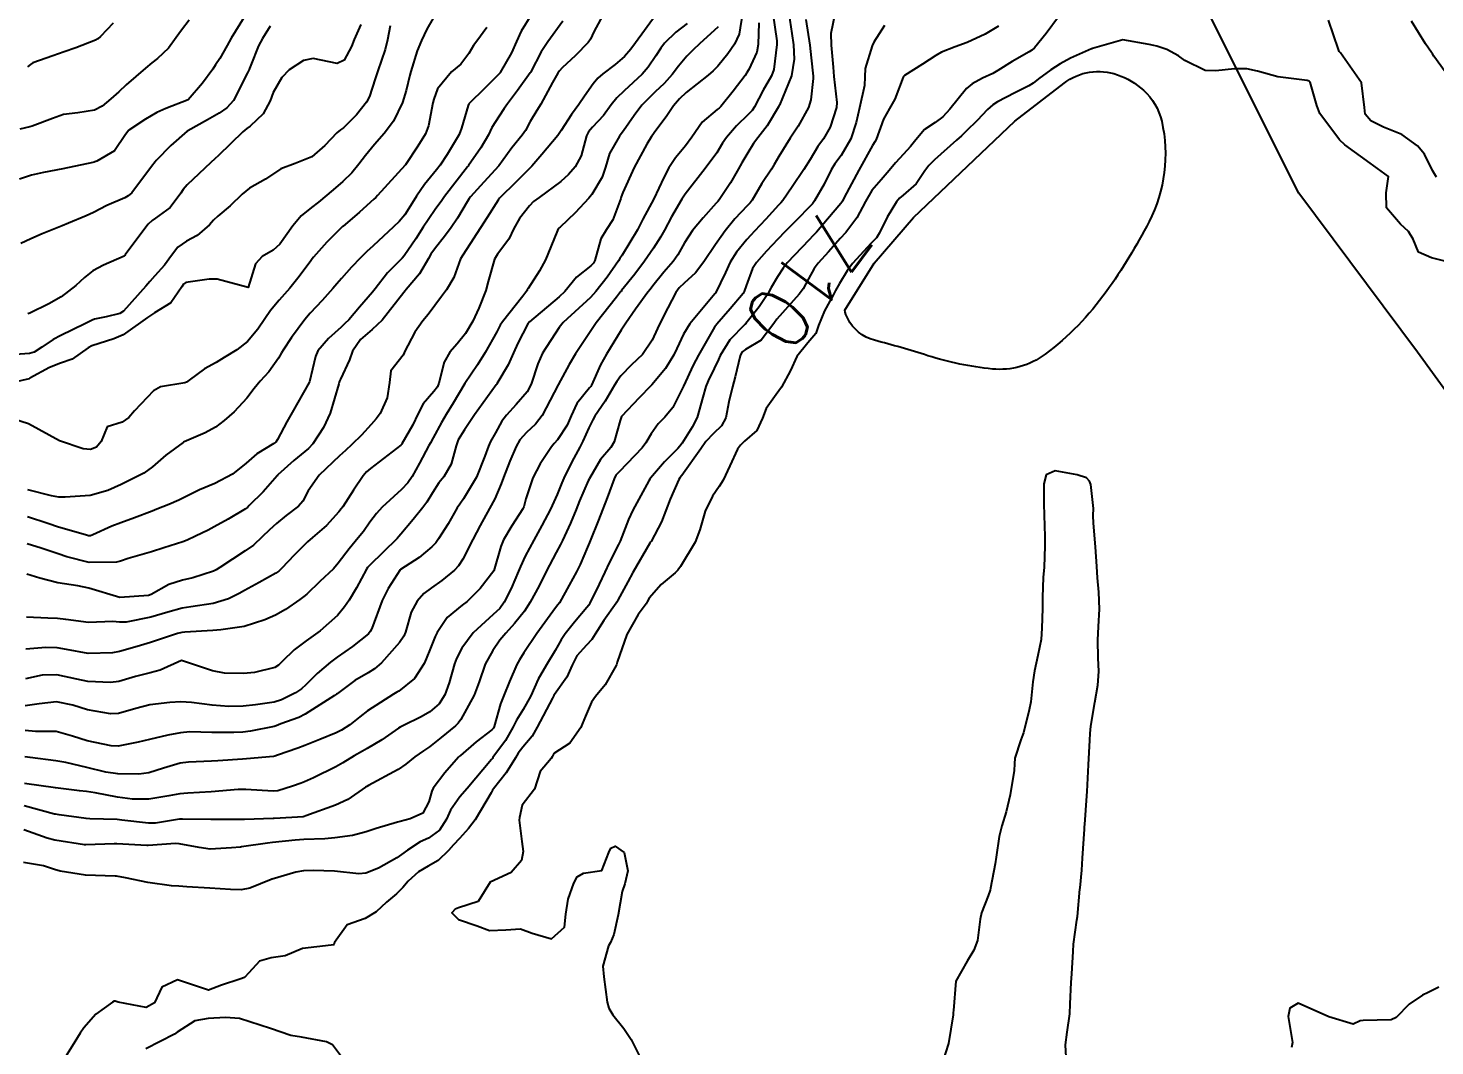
# Model space of a CAD drawing. Header units: metres. Extents: x 298520 to 308411, y 7433745 to 7450750.
# Drawn here: x 305557.1 to 305647.5, y 7436025.2 to 7436090.5 of the extents above; entities that cross this region are included whole.
import ezdxf
from ezdxf.enums import TextEntityAlignment as Align

# ---------------------------------------------------------------- set-up
doc = ezdxf.new("R2010")
doc.units = ezdxf.units.M
doc.header["$LTSCALE"] = 10
for name, color, linetype in [('Area Verde e Lazer', 94, 'Continuous'), ('Cotas', 45, 'Continuous'), ('Curvas de Nivel 1m', 11, 'Continuous'), ('Curvas de Nivel 5m', 15, 'Continuous'), ('Hidrografia', 140, 'Continuous')]:
    doc.layers.add(name, color=color, linetype=linetype)
doc.styles.add('Style-STANDARD', font='STANDARD.shx')

msp = doc.modelspace()

# ---------------------------------------------------------------- linework, layer by layer
at = {"layer": 'Area Verde e Lazer', "elevation": 702.911}
msp.add_lwpolyline([(305681.312, 7436021.574), (305646.354, 7436069.707), (305638.734, 7436079.916), (305629.627, 7436098.108), (305626.73, 7436106.667), (305623.857, 7436116.23), (305602.206, 7436150.709), (305597.029, 7436153.887, -0.108806), (305579.087, 7436171.197, 0.012766), (305553.578, 7436207.531, -0.058601), (305533.573, 7436242.423, 0.048209), (305525.009, 7436258.103, 0.285836), (305510.329, 7436264.62, 0.182715), (305493.202, 7436255.252, 0.370056), (305493.202, 7436248.329, -0.051189), (305508.905, 7436225.696, 0.044989), (305545.819, 7436171.063, -0.231553), (305551.364, 7436147.273, -0.105431), (305542.516, 7436128.289, -0.119716), (305498.915, 7436092.575, 0.030126), (305447.791, 7436064.099, 0.058782), (305430.122, 7436049.638), (305432.69, 7436045.741), (305454.562, 7436013.793)], format="xyb", dxfattribs=at)
at = {"layer": 'Curvas de Nivel 1m', "flags": 128}
for points, elevation in [([(305583.443, 7436091.71), (305582.703, 7436090.444), (305582.361, 7436089.721), (305582.079, 7436089.057), (305581.678, 7436087.727), (305581.624, 7436087.495), (305581.381, 7436086.514), (305581.138, 7436085.734), (305580.561, 7436084.536), (305579.969, 7436083.751), (305579.336, 7436083.027), (305578.768, 7436082.326), (305578.345, 7436081.77), (305577.878, 7436081.214), (305577.312, 7436080.669), (305576.835, 7436080.257), (305576.284, 7436079.79), (305575.749, 7436079.342), (305575.291, 7436078.986), (305574.641, 7436078.451), (305574.106, 7436077.818), (305573.261, 7436076.646), (305572.841, 7436076.25), (305572.121, 7436075.841), (305571.708, 7436075.383), (305571.223, 7436073.85), (305569.231, 7436074.391), (305568.724, 7436074.392), (305567.227, 7436074.168), (305567.067, 7436074.06), (305566.966, 7436073.903), (305566.247, 7436072.875), (305565.206, 7436072.222), (305564.762, 7436071.927), (305563.192, 7436070.817), (305562.59, 7436070.555), (305561.184, 7436070.116), (305560.938, 7436069.974), (305559.918, 7436069.242), (305559.168, 7436068.991), (305558.45, 7436068.721), (305557.193, 7436068.02), (305557.169, 7436068.004), (305557.153, 7436067.997), (305555.552, 7436067.633)], 726), ([(305594.142, 7436091.58), (305593.43, 7436090.281), (305593.218, 7436089.799), (305593.082, 7436089.593), (305592.256, 7436088.756), (305591.398, 7436087.966), (305591.235, 7436087.772), (305591.128, 7436087.614), (305590.778, 7436087.01), (305590.025, 7436085.63), (305589.775, 7436085.225), (305589.356, 7436084.517), (305589.045, 7436083.946), (305588.835, 7436083.645), (305588.172, 7436082.815), (305587.323, 7436081.66), (305586.36, 7436080.622), (305585.511, 7436079.678), (305585.42, 7436079.56), (305585.298, 7436079.355), (305584.672, 7436078.307), (305584.263, 7436077.7), (305583.841, 7436077.131), (305583.26, 7436076.393), (305582.973, 7436075.996), (305582.814, 7436075.714), (305582.236, 7436074.722), (305581.384, 7436073.728), (305581.307, 7436073.645), (305581.221, 7436073.534), (305579.846, 7436071.75), (305579.197, 7436071.154), (305578.437, 7436070.521), (305577.93, 7436069.773), (305577.736, 7436069.213), (305577.156, 7436067.962), (305577.093, 7436067.841), (305577.076, 7436067.781), (305577.044, 7436067.674), (305576.498, 7436065.79), (305576.062, 7436064.853), (305575.388, 7436063.806), (305575.1, 7436063.511), (305574.163, 7436062.748), (305573.136, 7436061.829), (305573.112, 7436061.801), (305573.082, 7436061.764), (305572.185, 7436060.725), (305571.298, 7436059.848), (305571.175, 7436059.735), (305571.06, 7436059.645), (305569.937, 7436058.979), (305569.042, 7436058.48), (305568.647, 7436058.275), (305567.838, 7436057.892), (305567.298, 7436057.63), (305567.029, 7436057.525), (305565.812, 7436057.125), (305565.023, 7436056.881), (305563.516, 7436056.44), (305563.016, 7436056.268), (305562.761, 7436056.207), (305561.015, 7436056.194), (305559.581, 7436056.554), (305559.02, 7436056.746), (305557.928, 7436057.107), (305557.027, 7436057.389)], 722), ([(305580.353, 7436090.667), (305580.188, 7436089.749), (305580.035, 7436089.129), (305579.559, 7436087.758), (305579.388, 7436087.255), (305579.013, 7436086.127), (305578.832, 7436085.765), (305578.191, 7436084.941), (305577.348, 7436084.115), (305577.158, 7436083.969), (305576.933, 7436083.784), (305576.155, 7436082.971), (305575.327, 7436082.247), (305574.24, 7436081.816), (305573.319, 7436081.468), (305572.343, 7436080.81), (305571.307, 7436080.23), (305570.833, 7436079.857), (305570.068, 7436079.092), (305569.281, 7436078.436), (305568.988, 7436078.172), (305568.732, 7436077.885), (305567.959, 7436077.2), (305567.262, 7436076.829), (305566.714, 7436076.45), (305566.307, 7436075.909), (305565.86, 7436075.297), (305565.233, 7436074.593), (305564.911, 7436074.241), (305564.649, 7436073.929), (305563.207, 7436072.334), (305562.975, 7436072.182), (305562.111, 7436071.961), (305561.359, 7436071.811), (305561.201, 7436071.76), (305560.737, 7436071.516), (305559.191, 7436070.763), (305558.687, 7436070.506), (305557.973, 7436070.012), (305557.485, 7436069.71), (305557.177, 7436069.613), (305555.706, 7436069.504)], 727), ([(305567.434, 7436091.028), (305566.947, 7436090.386), (305566.599, 7436089.908), (305566.101, 7436089.225), (305565.403, 7436088.566), (305565.043, 7436088.281), (305564.632, 7436087.931), (305563.382, 7436086.864), (305562.906, 7436086.426), (305562.404, 7436085.96), (305561.834, 7436085.498), (305561.362, 7436085.233), (305560.274, 7436085.071), (305559.357, 7436084.959), (305558.645, 7436084.716), (305557.346, 7436084.208), (305557.2, 7436084.167), (305556.564, 7436084.028)], 731), ([(305612.115, 7436090.685), (305611.425, 7436089.619), (305611.32, 7436089.372), (305610.869, 7436087.91), (305610.859, 7436087.378), (305610.827, 7436086.818), (305610.499, 7436085.383), (305610.291, 7436084.454), (305609.953, 7436083.391), (305609.332, 7436082.336), (305608.932, 7436081.798), (305608.695, 7436081.406), (305608.234, 7436080.491), (305607.621, 7436079.417), (305607.485, 7436079.234), (305607.297, 7436079.029), (305606.497, 7436078.22), (305605.737, 7436077.443), (305605.268, 7436076.958), (305604.53, 7436076.187), (305603.88, 7436075.464), (305603.641, 7436075.072), (305603.23, 7436073.969), (305603.1, 7436073.597), (305603.026, 7436073.472), (305602.205, 7436072.488), (305601.34, 7436071.489), (305601.277, 7436071.414), (305601.201, 7436071.297), (305600.161, 7436069.505), (305599.825, 7436068.859), (305599.192, 7436067.519), (305599.152, 7436067.429), (305598.519, 7436066.146), (305598.001, 7436065.531), (305597.573, 7436065.088), (305597.117, 7436064.465), (305596.772, 7436063.881), (305596.534, 7436063.549), (305595.088, 7436062.043), (305594.862, 7436061.796), (305594.739, 7436061.573), (305594.296, 7436060.352), (305593.998, 7436059.581), (305593.734, 7436058.902), (305593.201, 7436057.588), (305593.15, 7436057.471), (305593.029, 7436057.174), (305592.558, 7436056.054), (305592.331, 7436055.597), (305591.857, 7436054.745), (305591.222, 7436053.608), (305591.125, 7436053.466), (305590.98, 7436053.282), (305589.774, 7436051.628), (305588.95, 7436050.389), (305588.655, 7436049.933), (305588.482, 7436049.645), (305588.029, 7436048.547), (305587.661, 7436047.653), (305587.447, 7436047.115), (305587.037, 7436045.659), (305586.992, 7436045.559), (305586.89, 7436045.446), (305585.877, 7436044.676), (305584.865, 7436043.803), (305584.804, 7436043.75), (305584.742, 7436043.691), (305583.87, 7436042.683), (305583.12, 7436041.707), (305583.034, 7436041.515), (305582.834, 7436040.829), (305582.441, 7436040.1), (305581.643, 7436039.722), (305580.993, 7436039.556), (305580.82, 7436039.509), (305579.455, 7436039.108), (305578.81, 7436038.886), (305577.925, 7436038.65), (305576.804, 7436038.506), (305576.142, 7436038.451), (305574.802, 7436038.394), (305574.255, 7436038.362), (305572.799, 7436038.215), (305572.458, 7436038.173), (305570.794, 7436037.926), (305570.727, 7436037.918), (305570.157, 7436037.86), (305568.792, 7436037.79), (305568.073, 7436037.887), (305566.796, 7436038.128), (305566.563, 7436038.137), (305564.794, 7436038.008), (305564.716, 7436038.009), (305562.795, 7436038.121), (305562.626, 7436038.121), (305560.794, 7436038.064), (305560.7, 7436038.065), (305558.798, 7436038.355), (305558.32, 7436038.485), (305556.808, 7436039.031)], 712), ([(305608.921, 7436091.405), (305608.668, 7436090.17), (305608.686, 7436089.407), (305608.811, 7436087.997), (305608.864, 7436087.405), (305609.046, 7436085.734), (305609.026, 7436085.403), (305608.617, 7436084.144), (305608.194, 7436083.411), (305607.841, 7436082.912), (305607.329, 7436082.073), (305606.94, 7436081.426), (305606.184, 7436080.309), (305605.578, 7436079.446), (305605.45, 7436079.299), (305605.298, 7436079.137), (305604.491, 7436078.252), (305603.762, 7436077.465), (305603.523, 7436077.214), (305603.268, 7436076.936), (305602.605, 7436076.131), (305602.207, 7436075.48), (305601.905, 7436074.821), (305601.256, 7436073.49), (305601.242, 7436073.47), (305601.222, 7436073.447), (305599.599, 7436071.514), (305599.196, 7436070.862), (305598.777, 7436069.934), (305598.586, 7436069.526), (305598.04, 7436068.661), (305597.154, 7436067.595), (305597.128, 7436067.566), (305597.098, 7436067.541), (305596.36, 7436066.767), (305595.221, 7436065.569), (305595.186, 7436065.515), (305595.129, 7436065.32), (305594.744, 7436063.938), (305594.521, 7436063.576), (305593.873, 7436062.804), (305593.151, 7436061.589), (305593.128, 7436061.544), (305593.081, 7436061.432), (305592.516, 7436060.147), (305592.299, 7436059.598), (305591.942, 7436058.708), (305591.422, 7436057.606), (305591.291, 7436057.347), (305591.025, 7436056.843), (305590.384, 7436055.619), (305589.925, 7436054.7), (305589.348, 7436053.635), (305588.977, 7436053.066), (305588.339, 7436052.276), (305587.775, 7436051.652), (305587.407, 7436051.207), (305586.952, 7436050.545), (305586.464, 7436049.667), (305586.063, 7436048.535), (305585.743, 7436047.678), (305584.897, 7436046.116), (305584.722, 7436045.865), (305584.546, 7436045.693), (305583.637, 7436044.947), (305582.873, 7436044.361), (305582.483, 7436044.1), (305581.933, 7436043.719), (305581.348, 7436043.235), (305580.855, 7436042.891), (305578.962, 7436041.876), (305578.843, 7436041.81), (305578.813, 7436041.791), (305578.771, 7436041.761), (305577.628, 7436040.979), (305576.831, 7436040.606), (305574.937, 7436039.921), (305574.824, 7436039.877), (305574.767, 7436039.867), (305574.031, 7436039.818), (305572.894, 7436039.757), (305572.822, 7436039.755), (305570.981, 7436039.688), (305570.82, 7436039.687), (305569.007, 7436039.69), (305568.82, 7436039.692), (305567, 7436039.719), (305566.82, 7436039.707), (305565.277, 7436039.463), (305564.816, 7436039.449), (305563.112, 7436039.654), (305562.819, 7436039.682), (305561.053, 7436039.734), (305560.82, 7436039.752), (305559.074, 7436039.996), (305558.852, 7436040.028), (305558.823, 7436040.034), (305558.784, 7436040.04), (305556.828, 7436040.557)], 713), ([(305607.069, 7436091.055), (305607.316, 7436089.422), (305607.411, 7436088.595), (305607.526, 7436087.419), (305607.529, 7436087.281), (305607.378, 7436085.912), (305607.237, 7436085.422), (305606.567, 7436084.219), (305606.058, 7436083.439), (305605.331, 7436082.256), (305605.036, 7436081.742), (305604.85, 7436081.455), (305604.24, 7436080.534), (305603.618, 7436079.467), (305603.484, 7436079.285), (305603.297, 7436079.09), (305602.508, 7436078.254), (305601.887, 7436077.484), (305601.628, 7436077.127), (305601.264, 7436076.616), (305600.513, 7436075.501), (305599.96, 7436074.791), (305599.232, 7436074.126), (305598.921, 7436073.83), (305598.708, 7436073.525), (305598.191, 7436072.552), (305597.67, 7436071.535), (305597.524, 7436071.213), (305597.192, 7436070.467), (305596.56, 7436069.549), (305595.855, 7436068.877), (305595.162, 7436068.177), (305594.911, 7436067.818), (305594.775, 7436067.574), (305594.164, 7436066.558), (305593.503, 7436065.586), (305593.363, 7436065.354), (305593.122, 7436064.833), (305592.728, 7436063.975), (305592.53, 7436063.596), (305592.03, 7436062.665), (305591.512, 7436061.606), (305591.382, 7436061.305), (305591.072, 7436060.556), (305590.656, 7436059.616), (305590.106, 7436058.565), (305589.583, 7436057.632), (305589.022, 7436056.592), (305588.716, 7436055.943), (305588.59, 7436055.644), (305588.119, 7436054.526), (305587.68, 7436053.653), (305587.387, 7436053.248), (305586.975, 7436052.855), (305585.687, 7436051.679), (305584.953, 7436050.69), (305584.612, 7436050.027), (305584.49, 7436049.695), (305584.148, 7436048.474), (305583.868, 7436047.7), (305583.493, 7436047.118), (305582.902, 7436046.603), (305582.334, 7436046.28), (305581.208, 7436045.727), (305581.001, 7436045.619), (305580.89, 7436045.547), (305579.818, 7436044.806), (305578.87, 7436044.24), (305578.564, 7436044.067), (305578.046, 7436043.768), (305577.312, 7436043.322), (305576.856, 7436043.06), (305575.414, 7436042.367), (305574.846, 7436042.107), (305574.636, 7436042.021), (305574.08, 7436041.818), (305573.139, 7436041.528), (305572.84, 7436041.5), (305571.08, 7436041.609), (305570.841, 7436041.617), (305570.592, 7436041.605), (305568.839, 7436041.475), (305567.359, 7436041.373), (305566.837, 7436041.331), (305566.137, 7436041.212), (305564.834, 7436040.994), (305563.79, 7436040.984), (305562.835, 7436041.129), (305561.4, 7436041.402), (305560.838, 7436041.479), (305560.391, 7436041.529), (305558.84, 7436041.726), (305556.858, 7436042.004)], 714), ([(305604.945, 7436091.455), (305605.192, 7436089.685), (305605.206, 7436089.452), (305605, 7436087.853), (305604.862, 7436087.455), (305604.323, 7436086.521), (305603.757, 7436085.466), (305603.608, 7436085.229), (305603.365, 7436084.968), (305602.598, 7436084.234), (305601.959, 7436083.484), (305601.714, 7436083.112), (305601.333, 7436082.505), (305600.598, 7436081.501), (305599.306, 7436079.858), (305599.17, 7436079.656), (305599.091, 7436079.522), (305598.423, 7436078.392), (305597.975, 7436077.533), (305597.726, 7436077.078), (305597.261, 7436076.389), (305596.683, 7436075.549), (305596.078, 7436074.72), (305595.224, 7436073.658), (305595.188, 7436073.606), (305595.155, 7436073.571), (305594.888, 7436073.242), (305593.597, 7436071.586), (305593.197, 7436071.013), (305592.269, 7436069.599), (305591.857, 7436068.919), (305591.153, 7436067.61), (305590.127, 7436065.625), (305589.68, 7436065.076), (305589.117, 7436064.548), (305588.684, 7436064.07), (305588.447, 7436063.647), (305588.045, 7436062.699), (305587.639, 7436061.654), (305587.485, 7436061.25), (305587.069, 7436060.29), (305586.744, 7436059.665), (305586.142, 7436058.578), (305585.668, 7436057.68), (305585.02, 7436056.411), (305584.738, 7436055.97), (305584.474, 7436055.695), (305583.664, 7436055.042), (305582.996, 7436054.564), (305582.512, 7436054.193), (305582.078, 7436053.719), (305581.701, 7436052.997), (305581.338, 7436051.726), (305581.231, 7436051.457), (305580.956, 7436051.065), (305579.796, 7436049.747), (305579.336, 7436049.355), (305578.933, 7436049.114), (305578.085, 7436048.609), (305576.976, 7436047.779), (305576.941, 7436047.751), (305576.912, 7436047.731), (305576.782, 7436047.653), (305574.899, 7436046.449), (305574.475, 7436046.236), (305573.335, 7436045.826), (305573.015, 7436045.705), (305572.89, 7436045.664), (305571.372, 7436045.358), (305570.887, 7436045.299), (305570.304, 7436045.275), (305568.887, 7436045.279), (305567.472, 7436045.309), (305566.887, 7436045.261), (305566.071, 7436045.099), (305564.882, 7436044.836), (305564.164, 7436044.653), (305562.877, 7436044.404), (305562.417, 7436044.415), (305560.881, 7436044.732), (305559.945, 7436045.046), (305558.886, 7436045.333), (305557.563, 7436045.336), (305556.887, 7436045.402)], 716), ([(305604.039, 7436090.861), (305604.004, 7436089.464), (305603.905, 7436088.975), (305603.399, 7436087.846), (305603.256, 7436087.61), (305603.158, 7436087.472), (305602.396, 7436086.467), (305601.592, 7436085.488), (305601.488, 7436085.372), (305601.37, 7436085.275), (305600.4, 7436084.461), (305599.743, 7436083.514), (305599.337, 7436082.946), (305598.68, 7436082.176), (305598.251, 7436081.531), (305597.93, 7436080.921), (305597.303, 7436079.54), (305596.584, 7436078.25), (305596.236, 7436077.556), (305595.256, 7436075.923), (305595.116, 7436075.71), (305595.032, 7436075.572), (305594.297, 7436074.519), (305593.567, 7436073.587), (305593.219, 7436073.216), (305591.477, 7436071.607), (305591.2, 7436071.286), (305590.143, 7436069.626), (305589.843, 7436068.96), (305589.408, 7436067.636), (305589.148, 7436067.161), (305588.451, 7436066.336), (305587.828, 7436065.653), (305587.524, 7436065.259), (305587.116, 7436064.528), (305586.804, 7436063.968), (305586.66, 7436063.667), (305586.443, 7436063.017), (305585.888, 7436061.678), (305585.069, 7436060.276), (305584.823, 7436059.935), (305584.658, 7436059.694), (305584.07, 7436058.677), (305583.459, 7436057.706), (305583.278, 7436057.46), (305583.028, 7436057.198), (305582.218, 7436056.521), (305581.013, 7436055.747), (305580.995, 7436055.73), (305580.221, 7436054.515), (305579.842, 7436053.747), (305579.162, 7436051.954), (305579.075, 7436051.758), (305578.962, 7436051.619), (305577.934, 7436050.789), (305576.946, 7436050.105), (305576.508, 7436049.787), (305575.664, 7436049.067), (305574.921, 7436048.338), (305574.646, 7436048.084), (305574.264, 7436047.816), (305573.368, 7436047.366), (305572.907, 7436047.224), (305571.7, 7436047.047), (305570.904, 7436046.961), (305569.982, 7436046.942), (305568.904, 7436047.033), (305567.593, 7436047.206), (305566.906, 7436047.239), (305566.198, 7436047.202), (305564.904, 7436047.06), (305564.016, 7436046.825), (305562.898, 7436046.491), (305562.388, 7436046.465), (305560.901, 7436046.737), (305559.954, 7436047.035), (305558.905, 7436047.236), (305557.79, 7436047.125), (305556.903, 7436046.981)], 717), ([(305602.993, 7436091.474), (305602.776, 7436090.13), (305602.485, 7436089.479), (305602.041, 7436088.856), (305601.402, 7436088.067), (305601.116, 7436087.776), (305600.795, 7436087.499), (305599.381, 7436086.366), (305598.937, 7436085.965), (305598.558, 7436085.528), (305598.081, 7436084.814), (305597.347, 7436083.84), (305597.224, 7436083.663), (305597.143, 7436083.543), (305596.846, 7436083.056), (305596.039, 7436081.559), (305595.307, 7436079.955), (305595.197, 7436079.678), (305595.164, 7436079.571), (305594.665, 7436078.194), (305594.25, 7436077.58), (305593.877, 7436076.973), (305593.511, 7436075.587), (305593.425, 7436075.413), (305593.248, 7436075.237), (305592.323, 7436074.513), (305591.567, 7436073.607), (305591.219, 7436073.246), (305589.299, 7436071.639), (305589.202, 7436071.527), (305588.561, 7436070.275), (305588.277, 7436069.649), (305587.939, 7436068.884), (305587.203, 7436067.66), (305587.179, 7436067.633), (305587.152, 7436067.596), (305585.779, 7436065.68), (305585.515, 7436065.296), (305585.118, 7436064.708), (305584.728, 7436064.075), (305584.584, 7436063.695), (305584.277, 7436062.513), (305583.805, 7436061.703), (305583.48, 7436061.305), (305583.072, 7436060.664), (305582.708, 7436060.072), (305582.443, 7436059.716), (305581.819, 7436058.955), (305581.037, 7436058.018), (305580.906, 7436057.861), (305580.793, 7436057.734), (305579.015, 7436056.001), (305578.898, 7436055.877), (305578.825, 7436055.762), (305578.191, 7436054.572), (305577.709, 7436053.773), (305577.419, 7436053.335), (305576.973, 7436052.799), (305575.847, 7436051.797), (305574.956, 7436051.162), (305574.175, 7436050.593), (305573.416, 7436049.825), (305573.177, 7436049.59), (305572.937, 7436049.455), (305571.637, 7436049.138), (305570.931, 7436049.061), (305569.708, 7436049.092), (305568.933, 7436049.239), (305566.943, 7436049.9), (305565.579, 7436049.274), (305564.931, 7436049.105), (305563.993, 7436048.873), (305562.922, 7436048.56), (305562.385, 7436048.491), (305560.922, 7436048.554), (305560.212, 7436048.692), (305558.927, 7436048.969), (305557.985, 7436048.951), (305556.923, 7436048.716)], 718), ([(305597.441, 7436091.381), (305596.111, 7436089.56), (305595.824, 7436089.157), (305595.41, 7436088.69), (305594.799, 7436088.179), (305594.008, 7436087.584), (305593.685, 7436087.292), (305593.386, 7436086.94), (305592.834, 7436086.14), (305592.471, 7436085.599), (305592.011, 7436084.956), (305591.348, 7436083.939), (305591.219, 7436083.738), (305591.119, 7436083.613), (305590.1, 7436082.397), (305589.444, 7436081.638), (305589.322, 7436081.512), (305588.386, 7436080.576), (305587.45, 7436079.659), (305587.379, 7436079.582), (305587.3, 7436079.462), (305586.591, 7436078.359), (305586.155, 7436077.677), (305585.259, 7436076.296), (305585.012, 7436075.936), (305584.88, 7436075.694), (305584.434, 7436074.499), (305583.964, 7436073.703), (305583.639, 7436073.285), (305583.213, 7436072.703), (305582.793, 7436072.128), (305582.457, 7436071.717), (305581.931, 7436070.988), (305581.279, 7436069.729), (305581.255, 7436069.656), (305581.18, 7436069.504), (305580.399, 7436068.507), (305580.314, 7436067.743), (305580.16, 7436066.762), (305579.699, 7436065.752), (305579.455, 7436065.429), (305579.122, 7436065.063), (305578.5, 7436064.378), (305577.886, 7436063.772), (305577.48, 7436063.395), (305577.096, 7436063.041), (305575.78, 7436061.8), (305575.073, 7436060.789), (305574.74, 7436060.139), (305574.46, 7436059.816), (305573.662, 7436059.216), (305573.046, 7436058.701), (305572.589, 7436058.285), (305572.136, 7436057.839), (305571.559, 7436057.313), (305571.024, 7436056.933), (305569.406, 7436055.874), (305569.17, 7436055.718), (305569.009, 7436055.639), (305567.678, 7436055.218), (305567, 7436055.064), (305566.125, 7436054.78), (305564.986, 7436054.14), (305564.824, 7436054.084), (305562.983, 7436053.95), (305560.991, 7436054.534), (305560.286, 7436054.688), (305558.996, 7436054.888), (305557.833, 7436055.179), (305557.007, 7436055.453)], 721), ([(305562.56, 7436090.831), (305561.732, 7436089.967), (305561.568, 7436089.821), (305561.419, 7436089.734), (305560.154, 7436089.246), (305559.408, 7436088.98), (305558.671, 7436088.74), (305557.397, 7436088.279), (305557.232, 7436088.185), (305557.043, 7436088.024)], 732), ([(305591.436, 7436090.955), (305590.48, 7436089.624), (305590.059, 7436088.984), (305589.394, 7436087.713), (305589.368, 7436087.666), (305589.357, 7436087.64), (305588.525, 7436086.505), (305587.9, 7436085.655), (305587.686, 7436085.339), (305587.361, 7436084.86), (305586.89, 7436084.124), (305586.662, 7436083.667), (305586.185, 7436082.821), (305585.378, 7436081.679), (305585.353, 7436081.649), (305585.322, 7436081.613), (305583.849, 7436079.702), (305583.62, 7436079.385), (305583.291, 7436078.926), (305582.786, 7436078.209), (305582.48, 7436077.718), (305582.009, 7436076.979), (305581.254, 7436075.883), (305581.122, 7436075.732), (305580.183, 7436074.801), (305579.381, 7436073.758), (305579.221, 7436073.552), (305578.389, 7436072.59), (305577.686, 7436071.775), (305577.446, 7436071.532), (305577.198, 7436071.31), (305576.391, 7436070.588), (305575.713, 7436069.795), (305575.543, 7436069.43), (305575.169, 7436067.8), (305575.152, 7436067.752), (305574.06, 7436065.821), (305573.716, 7436065.233), (305573.107, 7436064.082), (305573.008, 7436063.927), (305572.874, 7436063.832), (305571.775, 7436063.165), (305571.09, 7436062.569), (305570.219, 7436061.863), (305569.077, 7436061.266), (305568.102, 7436060.86), (305567.067, 7436060.343), (305566.778, 7436060.191), (305566.139, 7436059.909), (305565.363, 7436059.612), (305565.057, 7436059.497), (305563.92, 7436059.067), (305563.045, 7436058.747), (305562.476, 7436058.521), (305561.247, 7436057.968), (305561.095, 7436057.906), (305561.032, 7436057.903), (305560.974, 7436057.912), (305560.772, 7436057.974), (305559.04, 7436058.468), (305558.354, 7436058.696), (305557.05, 7436059.131)], 723), ([(305578.457, 7436090.745), (305578.045, 7436089.774), (305577.857, 7436089.335), (305577.403, 7436088.443), (305576.937, 7436088.247), (305575.404, 7436088.566), (305574.776, 7436088.435), (305573.856, 7436087.823), (305573.388, 7436087.33), (305572.841, 7436086.372), (305572.635, 7436085.837), (305572.196, 7436085.006), (305571.348, 7436084.212), (305571.14, 7436084.059), (305570.89, 7436083.857), (305569.328, 7436082.341), (305569.086, 7436082.122), (305568.826, 7436081.885), (305568.048, 7436081.16), (305567.308, 7436080.456), (305567.058, 7436080.15), (305566.904, 7436079.904), (305566.216, 7436078.984), (305565.279, 7436078.297), (305565.049, 7436078.151), (305564.803, 7436077.927), (305563.503, 7436076.194), (305563.318, 7436075.949), (305563.292, 7436075.91), (305563.252, 7436075.875), (305561.923, 7436075.283), (305561.237, 7436074.919), (305560.708, 7436074.5), (305560.143, 7436073.986), (305559.216, 7436073.264), (305558.423, 7436072.796), (305557.205, 7436072.198), (305557.069, 7436072.157)], 728), ([(305589.44, 7436091.378), (305588.771, 7436090.305), (305588.474, 7436089.649), (305588.141, 7436088.923), (305587.428, 7436087.66), (305587.415, 7436087.637), (305587.392, 7436087.614), (305586.414, 7436086.638), (305585.429, 7436085.679), (305585.406, 7436085.646), (305585.371, 7436085.534), (305584.943, 7436084.093), (305584.78, 7436083.688), (305584.017, 7436082.387), (305583.553, 7436081.707), (305583.32, 7436081.416), (305582.55, 7436080.478), (305582.041, 7436079.723), (305581.762, 7436079.259), (305581.285, 7436078.522), (305580.928, 7436078.086), (305580.566, 7436077.741), (305579.261, 7436076.531), (305578.86, 7436076.161), (305578.455, 7436075.768), (305577.867, 7436075.151), (305577.233, 7436074.437), (305576.928, 7436074.082), (305576.674, 7436073.785), (305575.991, 7436073.017), (305575.207, 7436072.209), (305574.862, 7436071.805), (305574.02, 7436070.646), (305573.468, 7436069.826), (305573.361, 7436069.647), (305573.175, 7436069.311), (305572.553, 7436068.445), (305572.007, 7436067.841), (305571.619, 7436067.375), (305571.142, 7436066.739), (305570.321, 7436065.862), (305569.685, 7436065.311), (305569.118, 7436064.889), (305568.472, 7436064.527), (305567.104, 7436063.94), (305567.078, 7436063.926), (305567.039, 7436063.901), (305565.929, 7436063.077), (305565.087, 7436062.341), (305564.517, 7436061.928), (305563.075, 7436061.201), (305562.203, 7436060.827), (305561.068, 7436060.496), (305559.46, 7436060.387), (305559.067, 7436060.399), (305558.596, 7436060.476), (305557.071, 7436060.87)], 724), ([(305648.693, 7436086.927), (305647.411, 7436088.716), (305647.326, 7436088.855), (305647.268, 7436088.942), (305646.878, 7436089.492), (305645.986, 7436090.962)], 711), ([(305572.633, 7436090.636), (305572.138, 7436089.843), (305571.892, 7436089.37), (305571.397, 7436088.126), (305571.318, 7436087.927), (305571.284, 7436087.852), (305571.181, 7436087.644), (305570.278, 7436085.866), (305569.848, 7436085.39), (305569.361, 7436085.057), (305568.622, 7436084.619), (305567.343, 7436083.918), (305567.313, 7436083.9), (305566.262, 7436082.982), (305565.324, 7436082.015), (305565.243, 7436081.921), (305565.015, 7436081.62), (305563.744, 7436079.943), (305563.509, 7436079.737), (305563.298, 7436079.621), (305562.141, 7436079.111), (305561.284, 7436078.676), (305560.807, 7436078.451), (305559.692, 7436077.994), (305559.271, 7436077.82), (305557.988, 7436077.29), (305557.263, 7436076.986), (305556.611, 7436076.675)], 729), ([(305619.436, 7436090.634), (305618.59, 7436090.13), (305617.426, 7436089.594), (305616.66, 7436089.311), (305615.78, 7436088.962), (305615.414, 7436088.755), (305614.556, 7436088.188), (305613.395, 7436087.466), (305613.341, 7436087.403), (305613.316, 7436087.351), (305612.778, 7436085.957), (305612.433, 7436085.359), (305612.057, 7436084.668), (305611.59, 7436083.368), (305611.496, 7436083.214), (305611.339, 7436082.977), (305610.459, 7436081.383), (305609.532, 7436079.623), (305609.409, 7436079.398), (305609.37, 7436079.331), (305609.301, 7436079.241), (305608.451, 7436078.243), (305607.741, 7436077.415), (305607.52, 7436077.168), (305607.268, 7436076.909), (305605.867, 7436075.441), (305605.599, 7436075.093), (305605.239, 7436074.544), (305604.831, 7436073.852), (305604.616, 7436073.456), (305604.064, 7436072.612), (305603.204, 7436071.535), (305603.175, 7436071.499), (305603.144, 7436071.471), (305602.185, 7436070.488), (305601.562, 7436069.486), (305601.445, 7436069.222), (305601.17, 7436068.644), (305600.787, 7436067.867), (305600.633, 7436067.498), (305600.446, 7436066.801), (305600.088, 7436065.506), (305599.754, 7436064.88), (305599.108, 7436063.853), (305598.97, 7436063.656), (305598.838, 7436063.523), (305597.968, 7436062.658), (305597.084, 7436061.599), (305597.041, 7436061.541), (305596.979, 7436061.439), (305595.941, 7436059.557), (305595.656, 7436058.959), (305595.13, 7436057.569), (305595.031, 7436057.346), (305594.428, 7436056.167), (305594.147, 7436055.579), (305593.779, 7436054.804), (305593.188, 7436053.588), (305593.11, 7436053.46), (305592.98, 7436053.294), (305592.205, 7436052.363), (305591.59, 7436051.604), (305591.335, 7436051.23), (305590.952, 7436050.551), (305590.389, 7436049.618), (305589.861, 7436048.694), (305589.383, 7436047.633), (305588.904, 7436046.756), (305588.472, 7436046.07), (305588.263, 7436045.646), (305587.76, 7436044.771), (305586.957, 7436043.659), (305586.916, 7436043.606), (305586.862, 7436043.535), (305585.294, 7436041.683), (305584.837, 7436041.135), (305584.236, 7436040.288), (305583.966, 7436039.699), (305583.523, 7436038.993), (305582.805, 7436038.492), (305582.272, 7436038.244), (305581.466, 7436037.723), (305581.083, 7436037.434), (305580.788, 7436037.235), (305579.591, 7436036.558), (305578.778, 7436036.233), (305578.336, 7436036.206), (305576.779, 7436036.362), (305575.398, 7436036.42), (305574.779, 7436036.393), (305574.287, 7436036.306), (305572.773, 7436035.856), (305572.752, 7436035.851), (305572.701, 7436035.831), (305571.338, 7436035.274), (305570.766, 7436035.18), (305570.096, 7436035.19), (305568.767, 7436035.275), (305567.293, 7436035.37), (305566.768, 7436035.397), (305566.291, 7436035.43), (305564.77, 7436035.644), (305563.351, 7436035.944), (305562.774, 7436036.046), (305562.671, 7436036.054), (305560.774, 7436036.117), (305559.144, 7436036.362), (305558.778, 7436036.475), (305558.072, 7436036.715), (305556.782, 7436036.927)], 711), ([(305601.434, 7436090.603), (305600.232, 7436089.508), (305599.811, 7436089.12), (305599.411, 7436088.715), (305598.868, 7436088.058), (305598.47, 7436087.529), (305597.958, 7436086.964), (305597.382, 7436086.423), (305596.527, 7436085.553), (305596.03, 7436084.893), (305595.348, 7436083.909), (305595.2, 7436083.716), (305595.089, 7436083.573), (305594.452, 7436082.458), (305594.192, 7436081.581), (305593.969, 7436080.931), (305593.305, 7436079.82), (305593.204, 7436079.691), (305593.113, 7436079.592), (305592.245, 7436078.645), (305591.275, 7436077.735), (305591.207, 7436077.678), (305591.15, 7436077.612), (305591.069, 7436077.411), (305590.339, 7436075.624), (305589.941, 7436074.931), (305589.225, 7436073.797), (305589.164, 7436073.701), (305589.129, 7436073.641), (305588.88, 7436073.304), (305587.577, 7436071.656), (305587.426, 7436071.432), (305587.196, 7436071.014), (305586.446, 7436069.671), (305585.972, 7436068.877), (305585.153, 7436067.69), (305584.406, 7436066.431), (305583.945, 7436065.702), (305583.641, 7436065.189), (305583.11, 7436064.208), (305582.933, 7436063.884), (305582.84, 7436063.713), (305582.229, 7436062.581), (305581.755, 7436061.723), (305581.489, 7436061.316), (305581.074, 7436060.873), (305579.832, 7436059.748), (305579.465, 7436059.346), (305579.048, 7436058.775), (305578.631, 7436058.173), (305578.303, 7436057.767), (305577.721, 7436057.078), (305577.017, 7436056.142), (305576.706, 7436055.785), (305575.831, 7436054.967), (305574.988, 7436054.169), (305574.797, 7436054), (305574.548, 7436053.814), (305573.619, 7436053.181), (305572.973, 7436052.812), (305572.3, 7436052.506), (305570.965, 7436052.092), (305569.476, 7436051.872), (305568.962, 7436051.827), (305567.151, 7436051.708), (305566.961, 7436051.698), (305566.693, 7436051.637), (305564.954, 7436051.05), (305564.095, 7436050.795), (305562.948, 7436050.481), (305562.511, 7436050.391), (305560.947, 7436050.354), (305559.558, 7436050.6), (305558.95, 7436050.707), (305558.23, 7436050.727), (305556.949, 7436050.63)], 719), ([(305648.807, 7436075.375), (305647.261, 7436075.749), (305646.435, 7436076.123), (305646.087, 7436076.958), (305645.775, 7436077.46), (305645.282, 7436077.911), (305644.376, 7436078.979), (305644.359, 7436079.928), (305644.501, 7436080.978), (305643.331, 7436081.829), (305641.699, 7436083.006), (305641.348, 7436083.344), (305640.095, 7436085.029), (305639.892, 7436085.546), (305639.475, 7436087.039), (305639.433, 7436087.079), (305639.394, 7436087.113), (305639.28, 7436087.155), (305637.396, 7436087.377), (305636.075, 7436087.755), (305635.401, 7436087.891), (305634.607, 7436087.892), (305633.399, 7436087.759), (305632.719, 7436087.797), (305631.406, 7436088.426), (305631.01, 7436088.737), (305630.255, 7436089.147), (305629.619, 7436089.351), (305629.425, 7436089.385), (305629.123, 7436089.466), (305627.429, 7436089.767), (305625.486, 7436089.209), (305625.441, 7436089.191), (305625.423, 7436089.185), (305624.061, 7436088.575), (305623.408, 7436088.226), (305622.806, 7436087.831), (305622.005, 7436087.244), (305621.669, 7436086.968), (305621.388, 7436086.797), (305620.485, 7436086.364), (305619.378, 7436085.777), (305619.067, 7436085.592), (305618.729, 7436085.286), (305618.077, 7436084.578), (305617.352, 7436083.885), (305617.054, 7436083.598), (305616.744, 7436083.309), (305615.33, 7436082.059), (305614.964, 7436081.696), (305614.705, 7436081.336), (305614.145, 7436080.511), (305613.307, 7436079.779), (305613.077, 7436079.58), (305612.893, 7436079.354), (305612.287, 7436078.361), (305611.791, 7436077.365), (305611.592, 7436077.044), (305611.266, 7436076.699), (305610.051, 7436075.388), (305609.714, 7436074.925), (305609.234, 7436074.11), (305608.975, 7436073.655), (305608.838, 7436073.404), (305608.257, 7436072.365), (305607.88, 7436071.413), (305607.713, 7436070.9), (305607.192, 7436070.305), (305606.487, 7436069.43), (305606.075, 7436068.53), (305605.499, 7436067.445), (305605.148, 7436066.989), (305604.509, 7436066.086), (305604.272, 7436065.459), (305603.921, 7436064.662), (305603.111, 7436063.981), (305602.852, 7436063.728), (305602.675, 7436063.474), (305602.169, 7436062.403), (305601.748, 7436061.483), (305601.5, 7436061.064), (305601.073, 7436060.462), (305600.589, 7436059.497), (305600.258, 7436058.288), (305599.946, 7436057.506), (305599.017, 7436055.938), (305598.845, 7436055.692), (305598.671, 7436055.523), (305597.759, 7436054.775), (305596.988, 7436053.904), (305596.867, 7436053.659), (305596.798, 7436053.543), (305596.289, 7436052.863), (305595.564, 7436051.561), (305594.945, 7436049.791), (305594.89, 7436049.624), (305594.87, 7436049.571), (305594.165, 7436048.337), (305593.555, 7436047.584), (305593.282, 7436047.214), (305592.9, 7436046.32), (305592.686, 7436045.801), (305592.592, 7436045.593), (305591.887, 7436044.591), (305590.868, 7436043.928), (305590.764, 7436043.712), (305590.706, 7436043.612), (305589.991, 7436042.76), (305589.623, 7436041.628), (305588.833, 7436040.598), (305588.651, 7436039.816), (305588.636, 7436039.642), (305588.803, 7436038.282), (305588.89, 7436037.639), (305588.787, 7436037.053), (305588.131, 7436036.294), (305586.773, 7436035.66), (305586.001, 7436034.425), (305584.748, 7436034.019), (305584.518, 7436033.92), (305584.31, 7436033.694), (305584.739, 7436033.265), (305585.932, 7436032.869), (305586.732, 7436032.557), (305587.788, 7436032.594), (305588.733, 7436032.668), (305589.48, 7436032.379), (305590.727, 7436032.024), (305591.553, 7436032.784), (305591.642, 7436033.601), (305591.791, 7436034.566), (305592.157, 7436035.596), (305592.375, 7436035.996), (305592.779, 7436036.24), (305593.953, 7436036.406), (305594.401, 7436037.574), (305594.521, 7436037.849), (305594.799, 7436037.968), (305595.394, 7436037.561), (305595.615, 7436036.391), (305595.44, 7436035.56), (305595.261, 7436035.067), (305594.994, 7436033.566), (305594.73, 7436032.304), (305594.501, 7436031.797), (305594.373, 7436031.573), (305594.025, 7436030.261), (305594.08, 7436029.576), (305594.302, 7436027.95), (305594.41, 7436027.573), (305594.669, 7436027.136), (305595.369, 7436026.268), (305595.828, 7436025.552), (305596.63, 7436023.979)], 709), ([(305623.814, 7436024.04), (305623.749, 7436025.219), (305623.853, 7436026.026), (305624.027, 7436027.216), (305624.053, 7436027.846), (305624.115, 7436029.216), (305624.153, 7436029.771), (305624.23, 7436031.215), (305624.269, 7436031.673), (305624.481, 7436033.213), (305624.507, 7436033.452), (305624.674, 7436035.211), (305624.681, 7436035.304), (305624.785, 7436036.43), (305624.848, 7436037.209), (305624.968, 7436039.06), (305624.976, 7436039.208), (305624.984, 7436039.367), (305625.12, 7436041.206), (305625.136, 7436041.496), (305625.224, 7436043.205), (305625.316, 7436044.774), (305625.326, 7436045.203), (305625.366, 7436045.672), (305625.63, 7436047.199), (305625.818, 7436048.308), (305625.894, 7436049.196), (305625.835, 7436050.08), (305625.814, 7436051.197), (305625.868, 7436052.092), (305625.925, 7436053.196), (305625.898, 7436054.298), (305625.81, 7436055.198), (305625.753, 7436055.932), (305625.683, 7436057.2), (305625.544, 7436058.714), (305625.533, 7436059.203), (305625.535, 7436059.671), (305625.368, 7436061.206), (305625.291, 7436061.413), (305625.087, 7436061.625), (305624.488, 7436061.817), (305623.091, 7436062.075), (305622.499, 7436061.826), (305622.349, 7436061.237), (305622.357, 7436059.95), (305622.379, 7436059.237), (305622.41, 7436057.869), (305622.408, 7436057.236), (305622.371, 7436055.885), (305622.321, 7436055.237), (305622.259, 7436053.972), (305622.259, 7436053.237), (305622.225, 7436051.983), (305622.172, 7436051.238), (305621.977, 7436050.215), (305621.749, 7436049.242), (305621.649, 7436048.526), (305621.516, 7436047.244), (305621.417, 7436046.736), (305621.039, 7436045.249), (305621.003, 7436045.137), (305620.886, 7436044.812), (305620.5, 7436043.623), (305620.465, 7436043.256), (305620.437, 7436042.834), (305620.199, 7436041.266), (305619.923, 7436040.178), (305619.645, 7436039.272), (305619.483, 7436038.603), (305619.289, 7436037.275), (305619.225, 7436036.839), (305618.925, 7436035.278), (305618.897, 7436035.153), (305618.766, 7436034.79), (305618.348, 7436033.685), (305618.269, 7436033.285), (305618.089, 7436031.927), (305617.861, 7436031.289), (305617.429, 7436030.58), (305616.703, 7436029.3), (305616.548, 7436027.429), (305616.538, 7436027.302), (305616.519, 7436027.15), (305616.222, 7436025.306), (305615.839, 7436024.107)], 708), ([(305647.734, 7436028.93), (305647.047, 7436028.587), (305646.695, 7436028.41), (305645.821, 7436027.818), (305644.987, 7436026.965), (305644.671, 7436026.822), (305642.869, 7436026.79), (305642.671, 7436026.749), (305642.224, 7436026.552), (305640.673, 7436027.02), (305638.686, 7436027.885), (305638.15, 7436027.577), (305638.06, 7436027.046), (305638.332, 7436025.367), (305638.262, 7436025.044)], 708), ([(305577.742, 7436023.769), (305576.647, 7436025.209), (305576.269, 7436025.406), (305574.652, 7436025.703), (305573.963, 7436025.817), (305572.657, 7436026.255), (305572.008, 7436026.488), (305570.663, 7436026.905), (305569.767, 7436026.967), (305568.663, 7436026.898), (305567.792, 7436026.758), (305566.654, 7436026.031), (305566.482, 7436025.903), (305564.643, 7436024.963)], 709)]:
    msp.add_lwpolyline(points, dxfattribs=dict(at, elevation=elevation))
at = {"layer": 'Curvas de Nivel 5m', "flags": 128}
for points, elevation in [([(305571.251, 7436091.663), (305570.133, 7436089.869), (305569.884, 7436089.405), (305569.403, 7436088.555), (305569.124, 7436088.156), (305568.947, 7436087.884), (305568.301, 7436086.973), (305567.373, 7436085.9), (305565.926, 7436085.353), (305565.36, 7436085.082), (305564.626, 7436084.659), (305563.556, 7436083.947), (305563.34, 7436083.673), (305562.647, 7436082.639), (305561.498, 7436081.968), (305561.367, 7436081.925), (305561.322, 7436081.909), (305561.24, 7436081.889), (305559.318, 7436081.481), (305558.081, 7436081.247), (305557.313, 7436081.071), (305556.531, 7436080.807)], 730), ([(305605.966, 7436091.442), (305606.159, 7436090.168), (305606.268, 7436089.437), (305606.318, 7436088.527), (305606.136, 7436087.439), (305605.374, 7436085.568), (305605.333, 7436085.491), (305605.311, 7436085.451), (305604.572, 7436084.241), (305603.971, 7436083.464), (305603.706, 7436083.1), (305603.333, 7436082.502), (305602.943, 7436081.858), (305602.731, 7436081.476), (305602.218, 7436080.577), (305601.488, 7436079.488), (305601.405, 7436079.385), (305601.3, 7436079.262), (305600.455, 7436078.333), (305599.776, 7436077.512), (305599.265, 7436076.719), (305598.836, 7436075.945), (305598.535, 7436075.527), (305597.935, 7436074.841), (305597.229, 7436073.961), (305597.048, 7436073.721), (305596.914, 7436073.545), (305596.115, 7436072.46), (305595.49, 7436071.566), (305595.198, 7436071.117), (305594.249, 7436069.579), (305593.868, 7436068.888), (305593.284, 7436067.589), (305593.237, 7436067.504), (305593.151, 7436067.4), (305592.344, 7436066.395), (305591.981, 7436065.602), (305591.723, 7436065.005), (305591.11, 7436064.071), (305590.893, 7436063.826), (305590.71, 7436063.616), (305589.998, 7436062.532), (305589.526, 7436061.633), (305589.069, 7436060.278), (305588.938, 7436059.767), (305588.882, 7436059.642), (305588.158, 7436058.537), (305587.636, 7436057.654), (305587.458, 7436057.226), (305587.013, 7436055.66), (305586.137, 7436054.531), (305585.29, 7436053.685), (305584.981, 7436053.455), (305584.019, 7436052.653), (305583.361, 7436051.706), (305583.236, 7436051.432), (305582.953, 7436050.694), (305582.662, 7436049.996), (305582.529, 7436049.714), (305581.905, 7436048.743), (305580.916, 7436047.938), (305580.784, 7436047.862), (305580.568, 7436047.735), (305578.902, 7436046.669), (305578.391, 7436046.272), (305577.752, 7436045.771), (305577.231, 7436045.434), (305576.885, 7436045.259), (305575.838, 7436044.836), (305574.872, 7436044.442), (305574.419, 7436044.265), (305573.118, 7436043.827), (305572.932, 7436043.76), (305572.862, 7436043.744), (305571.129, 7436043.587), (305570.869, 7436043.573), (305569.283, 7436043.458), (305568.866, 7436043.432), (305567.384, 7436043.376), (305566.864, 7436043.299), (305565.794, 7436042.981), (305564.854, 7436042.693), (305564.197, 7436042.592), (305562.853, 7436042.625), (305562.076, 7436042.737), (305560.859, 7436043.021), (305559.509, 7436043.345), (305558.865, 7436043.456), (305557.221, 7436043.663), (305556.868, 7436043.719)], 715), ([(305599.436, 7436090.813), (305598.703, 7436090.255), (305597.978, 7436089.534), (305597.739, 7436089.216), (305597.411, 7436088.736), (305596.935, 7436088.012), (305596.55, 7436087.553), (305595.382, 7436086.473), (305594.91, 7436086.042), (305594.551, 7436085.578), (305594.053, 7436084.892), (305593.351, 7436084.149), (305593.086, 7436083.854), (305592.958, 7436083.594), (305592.617, 7436082.311), (305592.24, 7436081.601), (305591.812, 7436081.111), (305591.313, 7436080.658), (305589.924, 7436079.631), (305589.569, 7436079.366), (305589.295, 7436079.098), (305588.651, 7436078.277), (305588.303, 7436077.65), (305587.968, 7436076.951), (305587.256, 7436075.999), (305587.062, 7436075.663), (305586.658, 7436074.242), (305586.489, 7436073.671), (305586.053, 7436072.519), (305585.662, 7436071.683), (305585.195, 7436070.905), (305584.651, 7436070.232), (305584.174, 7436069.7), (305583.813, 7436069.064), (305583.479, 7436067.707), (305583.384, 7436067.474), (305583.148, 7436067.176), (305582.465, 7436066.392), (305582.127, 7436065.72), (305581.806, 7436065.04), (305581.104, 7436063.804), (305581.072, 7436063.762), (305581.04, 7436063.731), (305579.088, 7436062.237), (305578.829, 7436062.019), (305578.617, 7436061.765), (305578.004, 7436060.84), (305577.302, 7436059.778), (305577.204, 7436059.636), (305577.058, 7436059.437), (305576.265, 7436058.571), (305575.359, 7436057.805), (305575.03, 7436057.524), (305574.185, 7436056.654), (305573.395, 7436055.826), (305573.196, 7436055.643), (305573.008, 7436055.513), (305571.923, 7436054.917), (305570.991, 7436054.405), (305570.643, 7436054.201), (305569.954, 7436053.865), (305568.98, 7436053.56), (305567.533, 7436053.338), (305566.976, 7436053.254), (305566.066, 7436053.006), (305564.97, 7436052.682), (305563.387, 7436052.364), (305562.967, 7436052.366), (305562.528, 7436052.394), (305560.967, 7436052.344), (305559.502, 7436052.526), (305558.969, 7436052.593), (305558.353, 7436052.626), (305556.973, 7436052.687)], 720), ([(305623.297, 7436091.231), (305622.511, 7436090.16), (305621.761, 7436089.247), (305621.581, 7436089.088), (305621.419, 7436088.991), (305620.312, 7436088.363), (305619.401, 7436087.797), (305619.075, 7436087.606), (305618.413, 7436087.29), (305617.743, 7436086.943), (305617.386, 7436086.644), (305616.313, 7436085.316), (305615.872, 7436084.816), (305615.36, 7436084.446), (305614.683, 7436084.007), (305614.124, 7436083.342), (305613.781, 7436082.903), (305613.334, 7436082.414), (305612.831, 7436081.852), (305612.425, 7436081.359), (305611.908, 7436080.773), (305611.31, 7436080.083), (305610.889, 7436079.376), (305610.344, 7436078.328), (305609.624, 7436077.395), (305609.269, 7436076.997), (305608.525, 7436076.143), (305607.85, 7436075.414), (305607.599, 7436075.065), (305607.238, 7436074.405), (305606.886, 7436073.768), (305606.642, 7436073.429), (305605.207, 7436071.814), (305605.044, 7436071.612), (305604.946, 7436071.453), (305604.189, 7436070.464), (305603.187, 7436069.881), (305602.954, 7436069.704), (305602.841, 7436069.473), (305602.53, 7436068.108), (305602.344, 7436067.478), (305602.115, 7436066.508), (305601.916, 7436065.482), (305601.643, 7436064.967), (305601.118, 7436064.478), (305600.638, 7436063.969), (305600.31, 7436063.502), (305599.085, 7436061.772), (305598.973, 7436061.632), (305598.895, 7436061.522), (305598.336, 7436060.261), (305598.068, 7436059.53), (305597.789, 7436058.796), (305597.114, 7436057.539), (305597.078, 7436057.494), (305597.032, 7436057.428), (305595.934, 7436055.556), (305595.614, 7436054.95), (305594.986, 7436053.771), (305594.915, 7436053.64), (305594.874, 7436053.571), (305594.086, 7436052.464), (305593.533, 7436051.584), (305593.309, 7436051.237), (305592.956, 7436050.878), (305592.351, 7436050.194), (305592.053, 7436049.599), (305591.705, 7436048.828), (305590.914, 7436047.706), (305590.873, 7436047.652), (305590.854, 7436047.611), (305590.774, 7436047.475), (305589.788, 7436045.627), (305589.466, 7436045.049), (305588.873, 7436044.331), (305588.567, 7436043.943), (305588.395, 7436043.645), (305587.814, 7436042.689), (305586.999, 7436041.658), (305586.935, 7436041.566), (305586.84, 7436041.394), (305585.818, 7436039.675), (305585.387, 7436039.108), (305584.805, 7436038.478), (305584.429, 7436038.064), (305584.095, 7436037.697), (305583.425, 7436037.065), (305582.783, 7436036.687), (305582.172, 7436036.323), (305581.51, 7436035.723), (305581.171, 7436035.321), (305580.761, 7436034.917), (305580.123, 7436034.369), (305579.456, 7436033.749), (305578.739, 7436033.325), (305577.596, 7436032.916), (305576.773, 7436031.779), (305576.762, 7436031.741), (305576.722, 7436031.649), (305576.554, 7436031.615), (305574.719, 7436031.396), (305573.605, 7436030.93), (305572.713, 7436030.801), (305571.956, 7436030.592), (305571.277, 7436029.844), (305571.001, 7436029.545), (305570.697, 7436029.441), (305569.518, 7436029.041), (305568.686, 7436028.719), (305567.46, 7436029.124), (305566.695, 7436029.392), (305565.686, 7436028.917), (305565.203, 7436027.922), (305564.67, 7436027.609), (305562.863, 7436027.948), (305562.674, 7436028.02), (305562.613, 7436028.011), (305562.518, 7436027.952), (305561.445, 7436027.183), (305560.656, 7436026.305), (305560.435, 7436025.973), (305560.08, 7436025.411), (305559.216, 7436023.991)], 710), ([(305647.583, 7436080.937), (305647.327, 7436081.365), (305646.803, 7436082.414), (305646.356, 7436082.955), (305645.353, 7436083.672), (305644.186, 7436084.156), (305643.367, 7436084.564), (305643.001, 7436084.994), (305642.961, 7436085.41), (305642.756, 7436086.996), (305641.412, 7436088.916), (305641.366, 7436088.964), (305641.336, 7436089.011), (305641.293, 7436089.133), (305640.655, 7436091.022)], 710), ([(305586.559, 7436090.541), (305585.917, 7436089.675), (305585.709, 7436089.386), (305585.411, 7436088.871), (305584.893, 7436088.195), (305584.298, 7436087.696), (305583.382, 7436086.608), (305583.147, 7436085.94), (305583.098, 7436085.713), (305582.823, 7436084.243), (305582.613, 7436083.717), (305582.12, 7436082.937), (305581.342, 7436081.73), (305581.323, 7436081.702), (305579.54, 7436079.756), (305579.425, 7436079.635), (305579.299, 7436079.519), (305578.375, 7436078.681), (305577.312, 7436077.78), (305577.288, 7436077.764), (305577.273, 7436077.744), (305576.289, 7436076.763), (305575.43, 7436075.798), (305575.349, 7436075.701), (305575.25, 7436075.575), (305574.495, 7436074.55), (305573.896, 7436073.82), (305573.215, 7436073.035), (305572.671, 7436072.372), (305572.292, 7436071.839), (305571.852, 7436071.187), (305571.188, 7436070.389), (305570.503, 7436069.86), (305569.693, 7436069.354), (305569.17, 7436069.041), (305568.42, 7436068.632), (305567.431, 7436067.897), (305567.271, 7436067.779), (305567.151, 7436067.736), (305565.597, 7436067.467), (305565.146, 7436067.223), (305563.926, 7436065.938), (305563.563, 7436065.507), (305563.122, 7436065.211), (305562.168, 7436064.908), (305561.791, 7436063.963), (305561.476, 7436063.589), (305561.098, 7436063.45), (305560.619, 7436063.498), (305559.103, 7436064), (305557.119, 7436065.093), (305555.579, 7436065.582)], 725)]:
    msp.add_lwpolyline(points, dxfattribs=dict(at, elevation=elevation))
at = {"layer": 'Hidrografia'}
msp.add_lwpolyline([(305609.564, 7436072.404), (305611.46, 7436075.424), (305613.988, 7436078.355), (305620.49, 7436084.541), (305623.65, 7436086.975, -0.255077), (305627.081, 7436087.518, -0.096973), (305628.751, 7436086.527, -0.155723), (305629.926, 7436084.533, -0.176304), (305629.114, 7436078.086, -0.036973), (305626.36, 7436073.577, -0.076356), (305622.433, 7436069.565, -0.187684), (305619.048, 7436068.618, -0.052581), (305614.895, 7436069.475, 0.013525), (305611.464, 7436070.467, -0.21799), (305609.749, 7436071.864, -0.06408)], format="xyb", close=True, dxfattribs=at)

# ---------------------------------------------------------------- texts
at = {"layer": 'Cotas', "style": 'Style-STANDARD'}
msp.add_text('710', height=4, rotation=233.54817, dxfattribs=at).set_placement((305607.188, 7436074.394, 710), align=Align.MIDDLE_CENTER)

doc.saveas('drawing.dxf')
